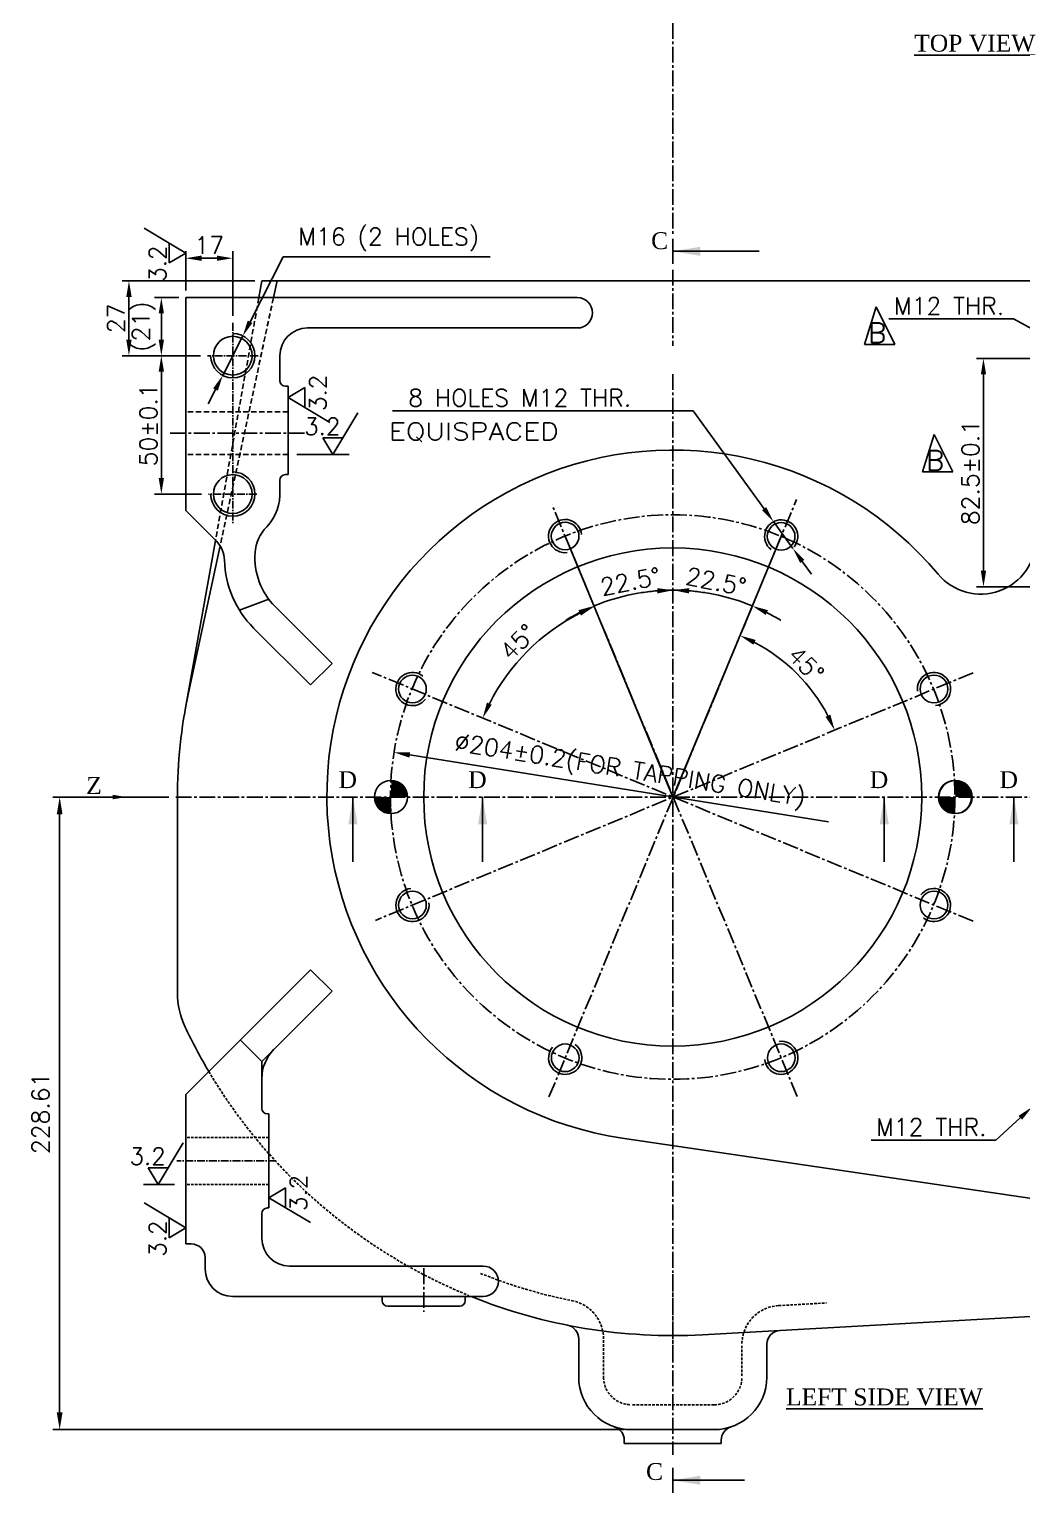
# Model space of a CAD drawing. Header units: millimetres. Extents: x -4466 to 20635, y -2270 to 9154.
# Drawn here: x 3094 to 3453, y -2270 to -1741 of the extents above; entities that cross this region are included whole.
import ezdxf

# ---------------------------------------------------------------- set-up
doc = ezdxf.new("R2010")
doc.units = ezdxf.units.MM
doc.header["$LTSCALE"] = 0.3
doc.header["$PDSIZE"] = -50
for name, pattern in [('CENTER2', [28.575, 19.05, -3.175, 3.175, -3.175]), ('HIDDEN', [9.525, 6.35, -3.175]), ('HIDDEN2', [4.7625, 3.175, -1.5875])]:
    doc.linetypes.add(name, pattern=pattern)
for name, color, linetype in [('center', 1, 'CENTER2'), ('h', 4, 'HIDDEN'), ('hidden', 4, 'HIDDEN2')]:
    doc.layers.add(name, color=color, linetype=linetype)
doc.styles.add('ROMANTIC', font='romantic.ttf')
doc.styles.add('rs', font='romans.shx')
doc.styles.get("Standard").update_dxf_attribs({"font": 'romans.shx'})
doc.dimstyles.new('AM_ISO$0', dxfattribs={"dimtxt": 2.5, "dimasz": 2.5, "dimexe": 1, "dimexo": 1, "dimgap": 1.5, "dimtad": 1, "dimdsep": 46, "dimtxsty": 'Standard', "dimcen": 0, "dimclrd": 256, "dimclre": 256, "dimclrt": 2, "dimadec": 3, "dimazin": 2, "dimtp": 0.1, "dimtm": 0.1, "dimtfac": 0.71, "dimtmove": 0, "dimatfit": 3, "dimfxl": 1, "dimlwd": -1, "dimlwe": -1, "dimarcsym": 1})
doc.dimstyles.new('ISO-25', dxfattribs={"dimscale": 2.5, "dimtxt": 2.5, "dimasz": 2.5, "dimexe": 0.7, "dimexo": 0.625, "dimtad": 1, "dimdec": 3, "dimlfac": -1, "dimzin": 9, "dimdsep": 46, "dimtxsty": 'Standard', "dimcen": 2.5, "dimclrd": 1, "dimclre": 1, "dimclrt": 7, "dimazin": 0, "dimtfac": 0.65, "dimtdec": 3, "dimtmove": 0, "dimatfit": 3, "dimfxl": 0.7, "dimtolj": 1, "dimarcsym": 0})
doc.dimstyles.new('sarab', dxfattribs={"dimscale": 3, "dimtxt": 2.5, "dimasz": 2.3, "dimexe": 1, "dimexo": 1, "dimtad": 1, "dimdec": 3, "dimdsep": 46, "dimtxsty": 'rs', "dimcen": 0, "dimclrd": 1, "dimclre": 1, "dimclrt": 7, "dimadec": 3, "dimazin": 2, "dimtfac": 1, "dimtdec": 3, "dimtmove": 0, "dimatfit": 3, "dimfxl": 1, "dimarcsym": 0})

# ---------------------------------------------------------------- blocks, each defined once
blk = doc.blocks.new('*D510')
at = {"color": 1, "lineweight": -2, "transparency": 16777216}
blk.add_line((3383.17, -2027.62), (3231.87, -2003.41), dxfattribs=at)
at = {"color": 1, "transparency": 16777216}
blk.add_solid([(3232.02, -2002.46), (3231.72, -2004.36), (3226.19, -2002.5)], dxfattribs=at)
at = {"layer": 'Defpoints', "color": 0, "transparency": 16777216}
for p in [(3226.19, -2002.5), (3427.63, -2034.73)]:
    blk.add_point(p, dxfattribs=at)
at = {"color": 7, "transparency": 16777216, "insert": (3311.36, -2009.72), "char_height": 6.25, "attachment_point": 5, "rotation": 350.9097, "style": 'rs'}
blk.add_mtext('∅204±0.2(FOR TAPPING ONLY)', dxfattribs=at)
blk = doc.blocks.new('*D513')
at = {"color": 1, "lineweight": -2, "transparency": 16777216}
for p, q in [((3150.91, -1835.62), (3150.91, -1821.4)), ((3162.16, -1823.9), (3156.66, -1823.9)), ((3167.91, -1844.73), (3167.91, -1821.4))]:
    blk.add_line(p, q, dxfattribs=at)
at = {"color": 1, "transparency": 16777216}
for points in [[(3156.66, -1822.94), (3156.66, -1824.86), (3150.91, -1823.9)], [(3162.16, -1822.94), (3162.16, -1824.86), (3167.91, -1823.9)]]:
    blk.add_solid(points, dxfattribs=at)
at = {"layer": 'Defpoints', "color": 0, "transparency": 16777216}
for p in [(3150.91, -1823.9), (3150.91, -1838.12), (3167.91, -1847.23)]:
    blk.add_point(p, dxfattribs=at)
at = {"color": 7, "transparency": 16777216, "insert": (3159.41, -1819.21), "char_height": 6.25, "attachment_point": 5, "style": 'rs'}
blk.add_mtext('17', dxfattribs=at)
blk = doc.blocks.new('*D514')
at = {"color": 1, "lineweight": -2, "transparency": 16777216}
for p, q in [((3148.41, -1838.12), (3139.59, -1838.12)), ((3142.09, -1843.87), (3142.09, -1853.37)), ((3156.24, -1859.12), (3139.59, -1859.12))]:
    blk.add_line(p, q, dxfattribs=at)
at = {"color": 1, "transparency": 16777216}
for points in [[(3141.13, -1843.87), (3143.05, -1843.87), (3142.09, -1838.12)], [(3141.13, -1853.37), (3143.05, -1853.37), (3142.09, -1859.12)]]:
    blk.add_solid(points, dxfattribs=at)
at = {"layer": 'Defpoints', "color": 0, "transparency": 16777216}
for p in [(3150.91, -1838.12), (3142.09, -1859.12), (3158.74, -1859.12)]:
    blk.add_point(p, dxfattribs=at)
at = {"color": 7, "transparency": 16777216, "insert": (3135.77, -1848.62), "char_height": 6.25, "attachment_point": 5, "rotation": 90, "style": 'rs'}
blk.add_mtext('(21)', dxfattribs=at)
blk = doc.blocks.new('*D515')
at = {"color": 1, "lineweight": -2, "transparency": 16777216}
for p, q in [((3148.41, -1859.12), (3139.59, -1859.12)), ((3142.09, -1864.87), (3142.09, -1903.37)), ((3156.63, -1909.12), (3139.59, -1909.12))]:
    blk.add_line(p, q, dxfattribs=at)
at = {"color": 1, "transparency": 16777216}
for points in [[(3141.13, -1864.87), (3143.05, -1864.87), (3142.09, -1859.12)], [(3141.13, -1903.37), (3143.05, -1903.37), (3142.09, -1909.12)]]:
    blk.add_solid(points, dxfattribs=at)
at = {"layer": 'Defpoints', "color": 0, "transparency": 16777216}
for p in [(3150.91, -1859.12), (3142.09, -1909.12), (3159.13, -1909.12)]:
    blk.add_point(p, dxfattribs=at)
at = {"color": 7, "transparency": 16777216, "insert": (3137.4, -1884.12), "char_height": 6.25, "attachment_point": 5, "rotation": 90, "style": 'rs'}
blk.add_mtext('50±0.1', dxfattribs=at)
blk = doc.blocks.new('*D516')
at = {"color": 1, "lineweight": -2, "transparency": 16777216}
for p, q in [((3186.09, -1823.45), (3174.15, -1846.87)), ((3260.87, -1823.45), (3186.09, -1823.45)), ((3164.28, -1866.24), (3171.54, -1851.99)), ((3161.67, -1871.37), (3159.06, -1876.49))]:
    blk.add_line(p, q, dxfattribs=at)
at = {"color": 1, "transparency": 16777216}
for points in [[(3173.3, -1846.43), (3175.01, -1847.3), (3171.54, -1851.99)], [(3160.81, -1870.93), (3162.52, -1871.8), (3164.28, -1866.24)]]:
    blk.add_solid(points, dxfattribs=at)
at = {"layer": 'Defpoints', "color": 0, "transparency": 16777216}
for p in [(3171.54, -1851.99), (3164.28, -1866.24)]:
    blk.add_point(p, dxfattribs=at)
at = {"color": 7, "transparency": 16777216, "insert": (3224.26, -1817.12), "char_height": 6.25, "attachment_point": 5, "style": 'rs'}
blk.add_mtext('M16 (2 HOLES)', dxfattribs=at)
blk = doc.blocks.new('*D537')
at = {"color": 1, "lineweight": -2, "transparency": 16777216}
for p, q in [((3469.91, -2118.72), (3474.17, -2114.85)), ((3465.65, -2122.58), (3456.77, -2130.65)), ((3443.63, -2142.58), (3452.51, -2134.52)), ((3398.61, -2142.58), (3443.63, -2142.58))]:
    blk.add_line(p, q, dxfattribs=at)
at = {"color": 1, "transparency": 16777216}
for points in [[(3469.27, -2118.01), (3470.55, -2119.43), (3465.65, -2122.58)], [(3451.87, -2133.81), (3453.16, -2135.22), (3456.77, -2130.65)]]:
    blk.add_solid(points, dxfattribs=at)
at = {"layer": 'Defpoints', "color": 0, "transparency": 16777216}
for p in [(3465.65, -2122.58), (3456.77, -2130.65)]:
    blk.add_point(p, dxfattribs=at)
at = {"color": 7, "transparency": 16777216, "insert": (3420.34, -2137.89), "char_height": 6.25, "attachment_point": 5, "style": 'rs'}
blk.add_mtext('M12 THR.', dxfattribs=at)
blk = doc.blocks.new('_DatumFilled')
at = {"color": 0, "linetype": 'ByBlock'}
blk.add_solid([(0, 0.577), (-1, 0), (0, -0.577)], dxfattribs=at)
blk = doc.blocks.new('*D474')
at = {"color": 1, "lineweight": -2, "transparency": 16777216}
for p, q in [((3175.91, -1832.12), (3127.89, -1832.12)), ((3130.39, -1853.37), (3130.39, -1837.87)), ((3148.41, -1859.12), (3127.89, -1859.12))]:
    blk.add_line(p, q, dxfattribs=at)
at = {"color": 1, "transparency": 16777216}
for points in [[(3129.43, -1837.87), (3131.35, -1837.87), (3130.39, -1832.12)], [(3129.43, -1853.37), (3131.35, -1853.37), (3130.39, -1859.12)]]:
    blk.add_solid(points, dxfattribs=at)
at = {"layer": 'Defpoints', "color": 0, "transparency": 16777216}
for p in [(3130.39, -1832.12), (3178.41, -1832.12), (3150.91, -1859.12)]:
    blk.add_point(p, dxfattribs=at)
at = {"color": 7, "transparency": 16777216, "insert": (3125.7, -1845.62), "char_height": 6.25, "attachment_point": 5, "rotation": 90, "style": 'rs'}
blk.add_mtext('27', dxfattribs=at)
blk = doc.blocks.new('*D475')
at = {"color": 1, "lineweight": -2, "transparency": 16777216}
for p, q in [((3225.64, -1879.04), (3334.35, -1879.04)), ((3334.35, -1879.04), (3359.94, -1914.42)), ((3370.35, -1928.8), (3363.31, -1919.08)), ((3373.72, -1933.46), (3377.09, -1938.12))]:
    blk.add_line(p, q, dxfattribs=at)
at = {"color": 1, "transparency": 16777216}
for points in [[(3360.72, -1913.86), (3359.16, -1914.98), (3363.31, -1919.08)], [(3374.49, -1932.9), (3372.94, -1934.02), (3370.35, -1928.8)]]:
    blk.add_solid(points, dxfattribs=at)
at = {"layer": 'Defpoints', "color": 0, "transparency": 16777216}
for p in [(3363.31, -1919.08), (3370.35, -1928.8)]:
    blk.add_point(p, dxfattribs=at)
at = {"color": 7, "transparency": 16777216, "insert": (3271.62, -1874.35), "char_height": 6.25, "attachment_point": 5, "style": 'rs'}
blk.add_mtext('8 HOLES M12 THR. ', dxfattribs=at)
blk = doc.blocks.new('*D476')
at = {"color": 1, "lineweight": -2, "transparency": 16777216}
for start, end in [(94.4086, 98.8173), (67.5, 90), (58.6827, 63.0914)]:
    blk.add_arc((3327.08, -2018.62), 74.75, start, end, dxfattribs=at)
at = {"color": 1, "transparency": 16777216}
for points in [[(3321.3, -1943.13), (3321.37, -1945.05), (3327.08, -1943.87)], [(3360.51, -1952.83), (3361.31, -1951.09), (3355.69, -1949.56)]]:
    blk.add_solid(points, dxfattribs=at)
at = {"layer": 'Defpoints', "color": 0, "transparency": 16777216}
for p in [(3327.08, -1847.1), (3371.63, -1911.05), (3346.43, -1946.42), (3282.19, -2127), (3327.08, -2248.39)]:
    blk.add_point(p, dxfattribs=at)
at = {"color": 7, "transparency": 16777216, "insert": (3342.58, -1940.71), "char_height": 6.25, "attachment_point": 5, "rotation": 348.75, "style": 'rs'}
blk.add_mtext('22.5°', dxfattribs=at)
blk = doc.blocks.new('*D477')
at = {"color": 1, "lineweight": -2, "transparency": 16777216}
for start, end in [(90, 112.5), (81.1827, 85.5914), (116.9086, 121.3173)]:
    blk.add_arc((3327.08, -2018.62), 74.75, start, end, dxfattribs=at)
at = {"color": 1, "transparency": 16777216}
for points in [[(3332.79, -1945.05), (3332.86, -1943.13), (3327.08, -1943.87)], [(3292.85, -1951.09), (3293.65, -1952.83), (3298.48, -1949.56)]]:
    blk.add_solid(points, dxfattribs=at)
at = {"layer": 'Defpoints', "color": 0, "transparency": 16777216}
for p in [(3327.08, -1813.1), (3282.19, -1910.23), (3317.32, -1944.51), (3402, -2199.49), (3327.08, -2214.39)]:
    blk.add_point(p, dxfattribs=at)
at = {"color": 7, "transparency": 16777216, "insert": (3311.58, -1940.71), "char_height": 6.25, "attachment_point": 5, "rotation": 11.25, "style": 'rs'}
blk.add_mtext('22.5°', dxfattribs=at)
blk = doc.blocks.new('*D547')
at = {"color": 1, "lineweight": -2, "transparency": 16777216}
blk.add_arc((3327.08, -2018.62), 63.15, 27.7184, 62.2816, dxfattribs=at)
at = {"color": 1, "transparency": 16777216}
for points in [[(3356.05, -1963.58), (3356.86, -1961.84), (3351.25, -1960.27)], [(3383.86, -1988.83), (3382.12, -1989.65), (3385.43, -1994.45)]]:
    blk.add_solid(points, dxfattribs=at)
at = {"layer": 'Defpoints', "color": 0, "transparency": 16777216}
for p in [(3371.63, -1911.05), (3435.47, -1973.72), (3377.18, -1980.17), (3219.47, -2063.19), (3282.19, -2127)]:
    blk.add_point(p, dxfattribs=at)
at = {"color": 7, "transparency": 16777216, "insert": (3375.05, -1970.64), "char_height": 6.25, "attachment_point": 5, "rotation": 315, "style": 'rs'}
blk.add_mtext('45°', dxfattribs=at)
blk = doc.blocks.new('*D548')
at = {"color": 1, "lineweight": -2, "transparency": 16777216}
blk.add_arc((3327.08, -2018.62), 74.53, 116.9214, 153.0786, dxfattribs=at)
at = {"color": 1, "transparency": 16777216}
for points in [[(3292.94, -1951.29), (3293.74, -1953.03), (3298.56, -1949.76)], [(3261.5, -1985.27), (3259.76, -1984.47), (3258.22, -1990.09)]]:
    blk.add_solid(points, dxfattribs=at)
at = {"layer": 'Defpoints', "color": 0, "transparency": 16777216}
for p in [(3283.35, -1913.03), (3281.71, -1959.49), (3218.29, -1973.55), (3435.47, -2063.51), (3371.93, -2126.88)]:
    blk.add_point(p, dxfattribs=at)
at = {"color": 7, "transparency": 16777216, "insert": (3271.06, -1962.6), "char_height": 6.25, "attachment_point": 5, "rotation": 45, "style": 'rs'}
blk.add_mtext('45°', dxfattribs=at)
blk = doc.blocks.new('*D480')
at = {"color": 1, "lineweight": -2, "transparency": 16777216}
for p, q in [((3405.04, -1845.85), (3450.06, -1845.85)), ((3450.06, -1845.85), (3465.89, -1854.49)), ((3481.48, -1862.99), (3470.94, -1857.24)), ((3486.53, -1865.74), (3491.57, -1868.49))]:
    blk.add_line(p, q, dxfattribs=at)
at = {"color": 1, "transparency": 16777216}
for points in [[(3466.35, -1853.65), (3465.44, -1855.33), (3470.94, -1857.24)], [(3486.99, -1864.9), (3486.07, -1866.58), (3481.48, -1862.99)]]:
    blk.add_solid(points, dxfattribs=at)
at = {"layer": 'Defpoints', "color": 0, "transparency": 16777216}
for p in [(3470.94, -1857.24), (3481.48, -1862.99)]:
    blk.add_point(p, dxfattribs=at)
at = {"color": 7, "transparency": 16777216, "insert": (3426.77, -1841.17), "char_height": 6.25, "attachment_point": 5, "style": 'rs'}
blk.add_mtext('M12 THR.', dxfattribs=at)
blk = doc.blocks.new('*D561')
at = {"color": 1, "lineweight": -2, "transparency": 16777216}
for p, q in [((3465.75, -1860.12), (3436.71, -1860.12)), ((3439.21, -1936.87), (3439.21, -1865.87)), ((3457.89, -1942.62), (3436.71, -1942.62))]:
    blk.add_line(p, q, dxfattribs=at)
at = {"color": 1, "transparency": 16777216}
for points in [[(3438.25, -1865.87), (3440.17, -1865.87), (3439.21, -1860.12)], [(3438.25, -1936.87), (3440.17, -1936.87), (3439.21, -1942.62)]]:
    blk.add_solid(points, dxfattribs=at)
at = {"layer": 'Defpoints', "color": 0, "transparency": 16777216}
for p in [(3439.21, -1860.12), (3468.25, -1860.12), (3460.39, -1942.62)]:
    blk.add_point(p, dxfattribs=at)
at = {"color": 7, "transparency": 16777216, "insert": (3434.52, -1901.37), "char_height": 6.25, "attachment_point": 5, "rotation": 90, "style": 'rs'}
blk.add_mtext('82.5±0.1', dxfattribs=at)
blk = doc.blocks.new('*D577')
at = {"linetype": 'ByBlock', "transparency": 16777216}
for p, q in [((3144.8, -2018.62), (3102.84, -2018.62)), ((3105.34, -2240.98), (3105.34, -2024.87)), ((3309.41, -2247.23), (3102.84, -2247.23))]:
    blk.add_line(p, q, dxfattribs=at)
at = {"transparency": 16777216}
for points in [[(3104.29, -2024.87), (3106.38, -2024.87), (3105.34, -2018.62)], [(3104.29, -2240.98), (3106.38, -2240.98), (3105.34, -2247.23)]]:
    blk.add_solid(points, dxfattribs=at)
at = {"layer": 'Defpoints', "color": 0, "transparency": 16777216}
for p in [(3105.34, -2018.62), (3147.3, -2018.62), (3311.91, -2247.23)]:
    blk.add_point(p, dxfattribs=at)
at = {"color": 2, "transparency": 16777216, "insert": (3098.46, -2132.92), "char_height": 6.25, "attachment_point": 5, "rotation": 90}
blk.add_mtext('228.61', dxfattribs=at)

msp = doc.modelspace()

# ---------------------------------------------------------------- hatches: boundary and pattern name
for points in [[(3225.25747, -2012.61901, -0.405623824), (3231.081, -2018.61642), (3225.081, -2018.61642, -0.014709064)], [(3428.90453, -2012.61901, -0.422855792), (3435.081, -2018.61642), (3429.081, -2018.61642, 0.014709064)], [(3219.081, -2018.61642), (3225.081, -2018.61642, 0.014709064), (3225.25747, -2024.61382, -0.422855792)], [(3423.081, -2018.61642), (3429.081, -2018.61642, -0.014709064), (3428.90453, -2024.61382, -0.405623824)]]:
    msp.add_hatch(color=6).paths.add_polyline_path(points)

# ---------------------------------------------------------------- linework, layer by layer
for p, q in [((3150.91076, -1822.02705), (3135.86217, -1812.9979)), ((3144.91076, -1825.62705), (3144.91076, -1818.42705)), ((3144.91076, -1825.62705), (3150.91076, -1822.02705)), ((3178.41076, -1832.11642), (3177.33825, -1838.11642)), ((3178.41076, -1832.11642), (3740.91076, -1832.11642)), ((3183.91076, -1832.11642), (3182.62104, -1838.11642)), ((3150.91076, -1838.11642), (3292.41076, -1838.11642)), ((3150.91076, -1838.11642), (3150.91076, -1915.11642)), ((3400.41465, -1841.52227), (3396.19937, -1855.04335)), ((3407.14427, -1855.04335), (3400.41465, -1841.52227)), ((3194.91076, -1849.11642), (3292.41076, -1849.11642)), ((3396.19937, -1855.04335), (3407.14427, -1855.04335)), ((3184.91076, -1859.11642), (3184.91076, -1868.11642)), ((3187.91076, -1870.11642), (3186.91076, -1870.11642)), ((3187.91076, -1870.11642), (3187.91076, -1902.11642)), ((3193.91076, -1870.67842), (3187.91076, -1874.27842)), ((3193.91076, -1870.67842), (3193.91076, -1877.87842)), ((3187.91076, -1874.27842), (3202.95934, -1883.30758)), ((3204.08158, -1894.86642), (3213.11073, -1879.81783)), ((3421.34653, -1887.6084), (3417.13125, -1901.12948)), ((3428.07616, -1901.12948), (3421.34653, -1887.6084)), ((3200.48158, -1888.86642), (3207.68158, -1888.86642)), ((3200.48158, -1888.86642), (3204.08158, -1894.86642)), ((3187.91076, -1902.11642), (3186.91076, -1902.11642)), ((3417.13125, -1901.12948), (3428.07616, -1901.12948)), ((3184.91076, -1904.11642), (3184.91076, -1909.11642)), ((3150.91076, -1915.11642), (3161.99637, -1926.20203)), ((3288.0224, -1924.32063), (3326.91076, -2018.61642)), ((3366.08973, -1924.44101), (3326.91076, -2018.61642)), ((3161.65397, -1925.85963), (3150.70373, -1987.11907)), ((3163.33122, -1927.85641), (3151.90806, -1980.99918)), ((3180.91076, -1947.11642), (3170.33299, -1951.11642)), ((3183.23309, -1949.79409), (3203.77724, -1970.33824)), ((3175.45491, -1957.57226), (3195.99907, -1978.11642)), ((3195.99907, -1978.11642), (3203.77724, -1970.33824)), ((3147.9112, -2018.61642), (3147.9112, -2089.33577)), ((3150.91076, -2126.11642), (3195.99907, -2081.02811)), ((3195.99907, -2081.02811), (3203.77724, -2088.80628)), ((3178.41076, -2114.17277), (3203.77724, -2088.80628)), ((3170.63258, -2106.39459), (3178.41076, -2114.17277)), ((3178.41076, -2114.17277), (3178.41076, -2131.11642)), ((3150.91076, -2126.11642), (3150.91076, -2180.11642)), ((3180.91076, -2133.11642), (3180.41076, -2133.11642)), ((3180.91076, -2133.11642), (3180.91076, -2167.11642)), ((3140.97209, -2158.61642), (3150.00125, -2143.56783)), ((3566.44916, -2179.87518), (3308.68867, -2141.89398)), ((3137.37209, -2152.61642), (3144.57209, -2152.61642)), ((3137.37209, -2152.61642), (3140.97209, -2158.61642)), ((3186.91076, -2159.79426), (3180.91076, -2163.39426)), ((3186.91076, -2159.79426), (3186.91076, -2166.99426)), ((3150.91076, -2174.34125), (3135.86217, -2165.3121)), ((3180.91076, -2167.11642), (3180.41076, -2167.11642)), ((3180.91076, -2163.39426), (3195.95934, -2172.42341)), ((3144.91076, -2177.94125), (3144.91076, -2170.74125)), ((3178.41076, -2169.11642), (3178.41076, -2178.11642)), ((3144.91076, -2177.94125), (3150.91076, -2174.34125)), ((3150.91076, -2180.11642), (3152.91076, -2180.11642)), ((3150.91076, -2180.11642), (3152.91076, -2180.11642)), ((3157.91076, -2189.11642), (3157.91076, -2185.11642)), ((3188.41076, -2188.11642), (3258.41076, -2188.11642)), ((3337.66546, -2212.93249), (3732.58957, -2191.1183)), ((3167.91076, -2199.11642), (3258.41076, -2199.11642)), ((3221.91075, -2199.11642), (3221.91075, -2200.11642)), ((3221.91075, -2199.11642), (3221.91075, -2200.61642)), ((3251.91075, -2199.11642), (3251.91075, -2200.11642)), ((3251.91075, -2199.11642), (3251.91075, -2200.61642)), ((3223.91075, -2202.61642), (3249.91075, -2202.61642)), ((3292.91076, -2214.38993), (3292.91076, -2228.22929)), ((3360.91076, -2216.37994), (3360.91076, -2228.22929)), ((3341.91076, -2247.22929), (3311.91076, -2247.22929)), ((3331.91076, -2247.40071), (3331.91076, -2247.40071)), ((3331.91076, -2247.40071), (3331.91076, -2247.40071)), ((3309.41076, -2252.22929), (3309.41076, -2251.02731)), ((3344.41076, -2252.22929), (3309.41076, -2252.22929)), ((3344.41076, -2252.22929), (3344.41076, -2251.02731))]:
    msp.add_line(p, q)
at = {"color": 60}
for p, q in [((3326.91076, -1825.91212), (3326.91076, -1816.89523)), ((3326.91076, -2270.02217), (3326.91076, -2261.00527))]:
    msp.add_line(p, q, dxfattribs=at)
at = {"color": 3}
for p, q in [((3209.96777, -1894.86642), (3191.03467, -1894.86642)), ((3146.85828, -2158.61642), (3135.64228, -2158.61642))]:
    msp.add_line(p, q, dxfattribs=at)
for centre, radius in [((3167.91076, -1859.11642), 7), ((3167.91076, -1909.11642), 7), ((3288.0224, -1924.32063), 5), ((3366.08973, -1924.44101), 5), ((3326.91076, -2018.61642), 90), ((3232.84528, -1979.58271), 5), ((3421.31671, -1979.58271), 5), ((3225.081, -2018.61642), 6), ((3428.91076, -2018.61642), 6), ((3429.081, -2018.61642), 6), ((3232.84528, -2057.65013), 5), ((3421.31671, -2057.65013), 5), ((3288.04729, -2112.85213), 5), ((3366.11471, -2112.85213), 5)]:
    msp.add_circle(centre, radius)
for centre, radius, start, end in [((3292.41076, -1843.61642), 5.5, 270, 90), ((3194.91076, -1859.11642), 10, 90, 180), ((3167.91076, -1859.11642), 8, 180, 90), ((3186.91076, -1868.11642), 2, 180, 270), ((3326.91076, -2018.22929), 125, 39.8623756, 261.6177427), ((3167.91076, -1909.11642), 8, 180, 90), ((3186.91076, -1904.11642), 2, 90, 180), ((3167.96177, -1909.11642), 17, 315.8879879, 4.4398486), ((3288.0224, -1924.32063), 6, 5.814587, 277.5), ((3366.08973, -1924.44101), 6, 320.814587, 232.5), ((3190.93714, -1931.39045), 15, 135.8879879, 175.8368174), ((3154.9253, -1933.2731), 10, 1.4408672, 45), ((3200.91076, -1932.11642), 25, 175.8368174, 225), ((3438.21076, -1925.29216), 20, 219.8623756, 0), ((3200.91076, -1932.11642), 36, 181.4408672, 225), ((3232.84528, -1979.58271), 6, 50.814587, 322.5), ((3421.31671, -1979.58271), 6, 275.814587, 187.5), ((3326.91076, -2018.61642), 179, 167.8687309, 180.1271549), ((3232.84528, -2057.65013), 6, 95.814587, 7.5), ((3421.31671, -2057.65013), 6, 230.814587, 142.5), ((3176.9112, -2089.33577), 29, 180, 205.3630396), ((3326.91076, -2018.22929), 195, 205.3630396, 210.700527), ((3193.41076, -2120.38597), 15, 135, 180), ((3288.04729, -2112.85213), 6, 140.814587, 52.5), ((3366.11471, -2112.85213), 6, 185.814587, 97.5), ((3180.41076, -2131.11642), 2, 180, 270), ((3180.41076, -2169.11642), 2, 90, 180), ((3188.41076, -2178.11642), 10, 180, 270), ((3152.91076, -2185.11642), 5, 0, 90), ((3167.91076, -2189.11642), 10, 180, 270), ((3258.41076, -2193.61642), 5.5, 270, 90), ((3326.91076, -2018.22929), 195, 248.0677752, 273.1615997), ((3223.91075, -2200.61642), 2, 180, 270), ((3249.91075, -2200.61642), 2, 270, 0), ((3287.91076, -2214.38993), 5, 0, 78.7552764), ((3365.91076, -2216.37994), 5, 93.1615997, 180), ((3311.91076, -2228.22929), 19, 180, 270), ((3341.91076, -2228.22929), 19, 270, 0), ((3304.41076, -2251.02731), 5, 0, 71.7900431), ((3349.41076, -2251.02731), 5, 108.2099569, 180)]:
    msp.add_arc(centre, radius, start, end)
at = {"layer": 'center'}
for p, q in [((3326.91076, -1576.03587), (3326.91076, -1815.43659)), ((3326.91076, -1828.05124), (3326.91076, -1855.54037)), ((3326.91076, -1865.80431), (3326.91076, -2256.27243)), ((3193.86489, -1887.11642), (3145.32816, -1887.11642)), ((3282.18571, -2127.00324), (3371.63447, -1911.05481)), ((3371.92642, -2126.88286), (3283.34596, -1913.03069)), ((3435.46781, -2063.51171), (3218.29034, -1973.55386)), ((3435.46781, -1973.72113), (3219.4668, -2063.19168)), ((3147.29668, -2018.61642), (3754.71125, -2018.61642)), ((3236.91075, -2188.92433), (3236.91075, -2204.62677)), ((3326.91076, -2190.98511), (3326.91076, -2222.15585))]:
    msp.add_line(p, q, dxfattribs=at)
at = {"layer": 'center', "ltscale": 0.5}
for p, q in [((3167.91076, -1847.23042), (3167.91076, -1919.8887)), ((3177.10126, -1859.11642), (3158.74334, -1859.11642)), ((3176.55748, -1909.11642), (3159.12638, -1909.11642)), ((3183.55787, -2150.11642), (3147.67, -2150.11642))]:
    msp.add_line(p, q, dxfattribs=at)
at = {"layer": 'center'}
msp.add_circle((3326.91076, -2018.61642), 102, dxfattribs=at)
at = {"layer": 'h'}
for p, q in [((3177.31133, -1838.26697), (3161.68782, -1925.67029)), ((3182.58808, -1838.26979), (3163.33122, -1927.85641)), ((3187.91076, -1879.36642), (3150.91076, -1879.36642)), ((3187.91076, -1894.86642), (3150.91076, -1894.86642))]:
    msp.add_line(p, q, dxfattribs=at)
at = {"layer": 'hidden'}
for p, q in [((3180.91076, -2141.61642), (3150.91076, -2141.61642)), ((3180.91076, -2158.61642), (3150.91076, -2158.61642)), ((3365.13863, -2202.40125), (3382.42176, -2201.44659)), ((3301.91076, -2214.90745), (3301.91076, -2228.22929)), ((3351.91076, -2216.87707), (3351.91076, -2228.22929)), ((3341.91076, -2238.22929), (3311.91076, -2238.22929))]:
    msp.add_line(p, q, dxfattribs=at)
for centre, radius, start, end in [((3326.91076, -2018.22929), 195, 210.700527, 247.7807182), ((3326.91076, -2018.22929), 186, 248.0677752, 258.7552764), ((3287.91076, -2214.38993), 14, 0, 78.7552764), ((3365.91076, -2216.37994), 14, 93.1615997, 180), ((3311.91076, -2228.22929), 10, 180, 270), ((3341.91076, -2228.22929), 10, 270, 0)]:
    msp.add_arc(centre, radius, start, end, dxfattribs=at)

# ---------------------------------------------------------------- texts
at = {"style": 'ROMANTIC'}
for s, p in [('%%UTOP VIEW', (3414.18518, -1749.24241)), ('C', (3319.09746, -1820.60997)), ('D', (3206.13809, -2015.39712)), ('D', (3253.00687, -2015.39712)), ('D', (3398.14931, -2015.39712)), ('D', (3445.01809, -2015.39712)), ('Z', (3114.94467, -2017.49416)), ('%%ULEFT SIDE VIEW', (3367.84909, -2238.45157)), ('C', (3317.25692, -2265.39774))]:
    msp.add_text(s, height=6.1, dxfattribs=at).set_placement(p)
for p in [(3143.77697, -1832.39776), (3201.70592, -1879.09068), (3194.70592, -2168.20652), (3143.77697, -2184.71196)]:
    msp.add_text('3.2', height=6.1, rotation=90).set_placement(p)
for s, height, p in [('B', 7.2, (3397.54839, -1854.47303)), ('3.2', 6.1, (3193.71087, -1887.73264)), ('B', 7.2, (3418.48028, -1900.55917)), ('3.2', 6.1, (3130.60139, -2151.48264))]:
    msp.add_text(s, height=height).set_placement(p)
at = {"width": 1.2}
msp.add_text('EQUISPACED', height=6.25, dxfattribs=at).set_placement((3224.33497, -1889.61791))

# ---------------------------------------------------------------- dimensions: what is measured, and where the dimension line sits
for p1, p2, text, override, picture, middle in [((3164.27793, -1866.24401), (3171.54359, -1851.98883), 'M16 (2 HOLES)', {"dimscale": 2.5, "dimtoh": 1, "dimdec": 2, "dimcen": 2.5, "dimadec": 1, "dimtdec": 2}, '*D516', (3224.25954, -1823.44905)), ((3481.47846, -1862.98893), (3470.94306, -1857.2439), 'M12 THR.', {"dimscale": 2.5, "dimtoh": 1, "dimdec": 2, "dimcen": 2.5, "dimadec": 1, "dimtdec": 2, "dimldrblk": 'DatumFilled'}, '*D480', (3426.76826, -1845.85455)), ((3370.34521, -1928.79825), (3363.31126, -1919.07593), '8 HOLES M12 THR. ', {"dimscale": 2.5, "dimtoh": 1, "dimdec": 2, "dimcen": 2.5, "dimadec": 2, "dimtdec": 2}, '*D475', (3271.62407, -1879.04193)), ((3427.62968, -2034.73156), (3226.19183, -2002.50128), '<>(FOR TAPPING ONLY)', {"dimscale": 2.5, "dimgap": 0.625, "dimdec": 2, "dimcen": 2.5, "dimadec": 2, "dimtol": 1, "dimlim": 0, "dimtp": 0.2, "dimtm": 0.2, "dimtdec": 2}, '*D510', (3310.35644, -2015.96771))]:
    dim = msp.add_diameter_dim_2p(p1=p1, p2=p2, text=text, dimstyle='sarab', override=override)
    dim.commit()
    dim.dimension.update_dxf_attribs({"geometry": picture, "text_midpoint": middle, "dimtype": 163})
for base, line1, line2, picture, middle in [((3317.32455, -1944.50888), ((3282.18571, -1910.2296), (3402.00067, -2199.4885)), ((3327.081, -1813.10169), (3327.081, -2214.39095)), '*D477', (3311.58409, -1940.70822)), ((3346.42694, -1946.41637), ((3327.081, -1847.10169), (3327.081, -2248.39095)), ((3371.63447, -1911.05481), (3282.18571, -2127.00324)), '*D476', (3342.5779, -1940.70824)), ((3281.7093, -1959.48687), ((3435.46781, -2063.51171), (3218.29034, -1973.55386)), ((3371.92642, -2126.88286), (3283.34596, -1913.03069)), '*D548', (3271.06494, -1962.60036)), ((3377.18475, -1980.17045), ((3435.46781, -1973.72113), (3219.4668, -2063.19168)), ((3282.18571, -2127.00324), (3371.63447, -1911.05481)), '*D547', (3375.05247, -1970.64495))]:
    dim = msp.add_angular_dim_2l(base=base, line1=line1, line2=line2, dimstyle='sarab', override={"dimscale": 2.5, "dimtoh": 1, "dimdec": 2, "dimcen": 2.5, "dimadec": 1, "dimtdec": 2, "dimldrblk": 'DatumFilled'})
    dim.commit()
    dim.dimension.update_dxf_attribs({"geometry": picture, "text_midpoint": middle})
dim = msp.add_linear_dim(base=(3150.91076, -1823.90213), p1=(3167.91076, -1847.23042), p2=(3150.91076, -1838.11642), dimstyle='sarab', override={"dimscale": 2.5, "dimdec": 2, "dimcen": 2.5, "dimadec": 1, "dimtdec": 2})
dim.commit()
dim.dimension.update_dxf_attribs({"geometry": '*D513', "text_midpoint": (3159.41076, -1823.90213), "dimtype": 160})
for base, p1, p2, dimstyle, override, picture, middle in [((3130.38791, -1832.11642), (3150.91076, -1859.11642), (3178.41076, -1832.11642), 'sarab', {"dimscale": 2.5, "dimtoh": 1, "dimdec": 2, "dimcen": 2.5, "dimadec": 1, "dimtdec": 2, "dimldrblk": 'DatumFilled'}, '*D474', (3125.70041, -1845.61642)), ((3142.09147, -1909.11642), (3150.91076, -1859.11642), (3159.12638, -1909.11642), 'sarab', {"dimscale": 2.5, "dimdec": 2, "dimcen": 2.5, "dimadec": 1, "dimtol": 1, "dimtp": 0.1, "dimtm": 0.1, "dimtdec": 2}, '*D515', (3137.40397, -1884.11642)), ((3439.21054, -1860.11642), (3460.3872, -1942.61642), (3468.25206, -1860.11642), 'sarab', {"dimscale": 2.5, "dimtoh": 1, "dimdec": 2, "dimcen": 2.5, "dimadec": 1, "dimtol": 1, "dimtp": 0.1, "dimtm": 0.1, "dimtdec": 2}, '*D561', (3434.52304, -1901.36642)), ((3105.33591, -2018.61642), (3311.91076, -2247.22929), (3147.29668, -2018.61642), 'AM_ISO$0', {"dimscale": 2.5, "dimfxl": 0.18}, '*D577', (3098.46091, -2132.92285))]:
    dim = msp.add_linear_dim(base=base, p1=p1, p2=p2, angle=90, dimstyle=dimstyle, override=override)
    dim.commit()
    dim.dimension.update_dxf_attribs({"geometry": picture, "text_midpoint": middle})
dim = msp.add_linear_dim(base=(3142.09147, -1859.11642), p1=(3150.91076, -1838.11642), p2=(3158.74334, -1859.11642), angle=90, text='(<>)', dimstyle='sarab', override={"dimscale": 2.5, "dimdec": 2, "dimcen": 2.5, "dimadec": 1, "dimtdec": 2})
dim.commit()
dim.dimension.update_dxf_attribs({"geometry": '*D514', "text_midpoint": (3135.76706, -1848.61642)})
dim = msp.add_diameter_dim_2p(p1=(3465.65281, -2122.58304), p2=(3456.7687, -2130.6498), text='M12 THR.', dimstyle='sarab', override={"dimscale": 2.5, "dimtoh": 1, "dimdec": 2, "dimcen": 2.5, "dimadec": 1, "dimtdec": 2, "dimldrblk": 'DatumFilled'})
dim.commit()
dim.dimension.update_dxf_attribs({"geometry": '*D537', "text_midpoint": (3420.33894, -2137.89439)})

# ---------------------------------------------------------------- leaders
for points, override in [([(3326.91076, -1821.40367), (3358.0913, -1821.40367)], {"dimscale": 2, "dimasz": 5}), ([(3129.46581, -2018.61642), (3112.71703, -2018.61642)], {"dimscale": 2}), ([(3211.33073, -2018.52084), (3211.33073, -2042.02684)], {"dimscale": 2, "dimasz": 5}), ([(3258.19951, -2018.52084), (3258.19951, -2042.02684)], {"dimscale": 2, "dimasz": 5}), ([(3403.34195, -2018.52084), (3403.34195, -2042.02684)], {"dimscale": 2, "dimasz": 5}), ([(3450.21073, -2018.52084), (3450.21073, -2042.02684)], {"dimscale": 2, "dimasz": 5}), ([(3326.91076, -2265.51372), (3352.80323, -2265.51372)], {"dimscale": 2, "dimasz": 5})]:
    msp.add_leader(points, dimstyle='ISO-25', override=override)

doc.saveas('drawing.dxf')
